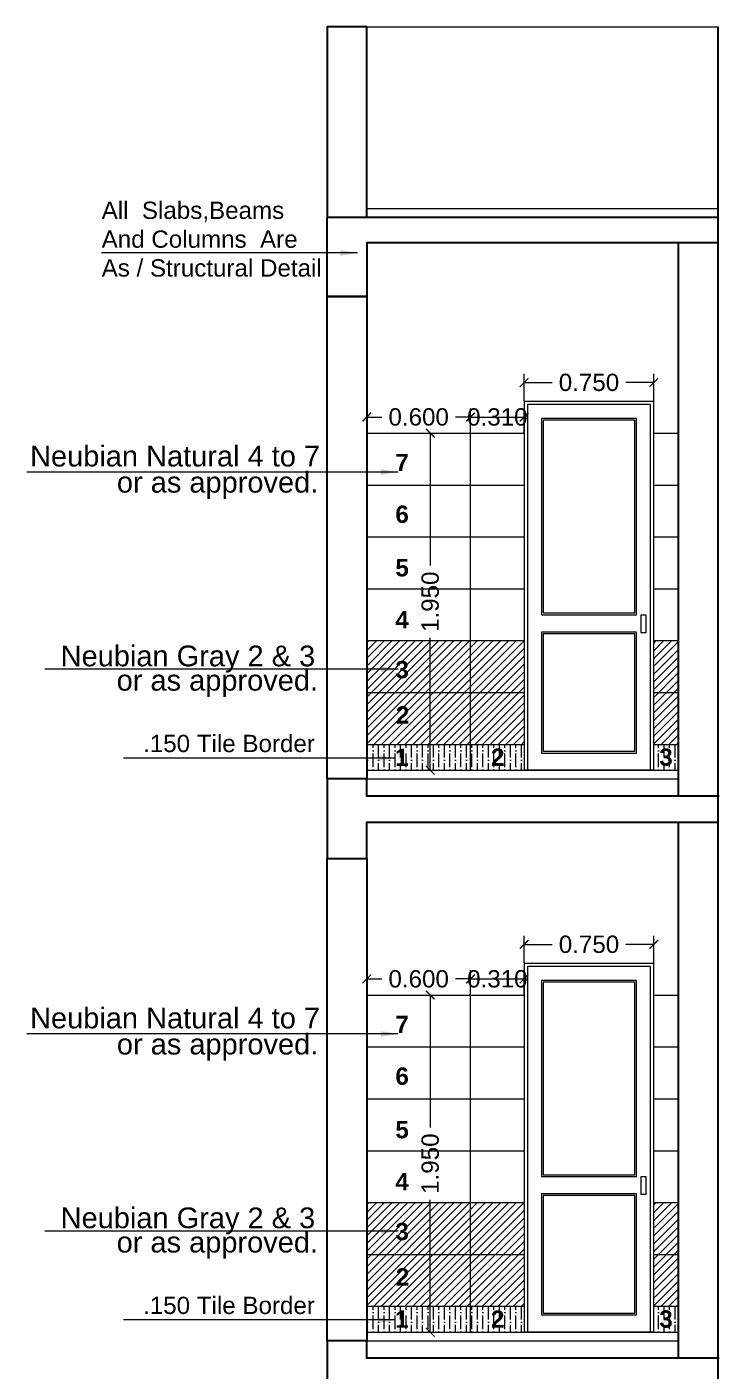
# Model space of a CAD drawing. Header units: millimetres. Extents: x 2733 to 5909, y 1038 to 2089.
# Drawn here: x 3006.56 to 3010.57, y 1048.14 to 1055.91 of the extents above; entities that cross this region are included whole.
import ezdxf

# ---------------------------------------------------------------- set-up
doc = ezdxf.new("R2010")
doc.units = ezdxf.units.MM
doc.header["$PDMODE"] = 35
doc.layers.get('0').update_dxf_attribs({"lineweight": 20})
doc.layers.get('Defpoints').update_dxf_attribs({"lineweight": 15})
for name, color, linetype, lineweight in [('DIM', 6, 'Continuous', 18), ('dim.1', 6, 'Continuous', 18), ('Door', 54, 'Continuous', 18), ('FLOOR FINISH', 10, 'Continuous', 15), ('Hatch', 43, 'Continuous', 13), ('rcc', 5, 'Continuous', 30), ('RD', 7, 'Continuous', 18), ('TEXT', 7, 'Continuous', 15), ('Text-1', 240, 'Continuous', 15), ('TILE HATCH-2', 123, 'Continuous', 9), ('Tiles', 91, 'Continuous', 9), ('Tiles-Text', 230, 'Continuous', 18), ('Wall', 7, 'Continuous', 30)]:
    doc.layers.add(name, color=color, linetype=linetype, lineweight=lineweight)
doc.styles.add('dim-stylus bt', font='arial.ttf')
doc.styles.add('L120', font='arial.ttf', dxfattribs={"height": 0.6})
doc.styles.add('Tabrej', font='arial.ttf')
doc.dimstyles.new('DIMEN', dxfattribs={"dimtxt": 0.3, "dimasz": 0.25, "dimexe": 0.18, "dimexo": 0.0625, "dimgap": 0.09, "dimtad": 0, "dimdec": 3, "dimzin": 0, "dimdsep": 46, "dimtxsty": 'Tabrej', "dimcen": 0, "dimclrd": 256, "dimclre": 256, "dimclrt": 7, "dimadec": 0, "dimazin": 0, "dimtfac": 1, "dimtdec": 3, "dimtofl": 0, "dimtmove": 0, "dimatfit": 1, "dimfxl": 0, "dimtolj": 1, "dimtzin": 0, "dimlwd": -1, "dimlwe": -1, "dimarcsym": 0})
doc.dimstyles.new('Tabrej', dxfattribs={"dimtxt": 4, "dimasz": 0.45, "dimexe": 0.18, "dimexo": 0.0625, "dimgap": 0.09, "dimtad": 0, "dimdec": 3, "dimzin": 0, "dimdsep": 46, "dimtxsty": 'Tabrej', "dimcen": 0, "dimclrd": 256, "dimclre": 256, "dimclrt": 7, "dimaunit": 1, "dimadec": 3, "dimazin": 0, "dimtfac": 1, "dimtdec": 3, "dimtofl": 0, "dimtmove": 0, "dimatfit": 3, "dimfxl": 0, "dimtolj": 1, "dimtzin": 0, "dimlwd": -1, "dimlwe": -1, "dimarcsym": 0})

# ---------------------------------------------------------------- blocks, each defined once
blk = doc.blocks.new('_ArchTick')
at = {"color": 0, "const_width": 0.15}
blk.add_lwpolyline([(-0.5, -0.5), (0.5, 0.5)], dxfattribs=at)
blk = doc.blocks.new('*D831')
at = {"layer": 'Defpoints', "color": 0, "lineweight": 15, "transparency": 16777216}
for p in [(3008.7979, 1050.3125), (3008.8118, 1048.3625), (3008.8971, 1048.3625)]:
    blk.add_point(p, dxfattribs=at)
at = {"layer": 'DIM', "transparency": 16777216}
for p, q in [((3008.7994, 1050.3125), (3008.9471, 1050.3125)), ((3008.8971, 1050.3125), (3008.8971, 1049.5464)), ((3008.8971, 1048.3625), (3008.8971, 1049.1287)), ((3008.8133, 1048.3625), (3008.9471, 1048.3625))]:
    blk.add_line(p, q, dxfattribs=at)
at = {"layer": 'DIM', "transparency": 16777216, "xscale": 0.05, "yscale": 0.05, "zscale": 0.05}
for p, rotation in [((3008.8971, 1050.3125), 90), ((3008.8971, 1048.3625), 270)]:
    blk.add_blockref('_ArchTick', p, dxfattribs=dict(at, rotation=rotation))
at = {"layer": 'DIM', "color": 7, "transparency": 16777216, "insert": (3008.8971, 1049.3375), "char_height": 0.1, "attachment_point": 5, "rotation": 90, "style": 'Tabrej'}
blk.add_mtext('\\A1;1.950', dxfattribs=at)
blk = doc.blocks.new('*D832')
at = {"layer": 'Defpoints', "color": 0, "lineweight": 15, "transparency": 16777216}
for p in [(3010.1901, 1050.6057), (3009.44, 1050.4975), (3010.1901, 1050.4975)]:
    blk.add_point(p, dxfattribs=at)
at = {"layer": 'DIM', "transparency": 16777216}
for p, q in [((3009.44, 1050.499), (3009.44, 1050.6557)), ((3010.1901, 1050.499), (3010.1901, 1050.6557)), ((3009.44, 1050.6057), (3009.6015, 1050.6057)), ((3010.1901, 1050.6057), (3010.0286, 1050.6057))]:
    blk.add_line(p, q, dxfattribs=at)
at = {"layer": 'DIM', "transparency": 16777216, "xscale": 0.05, "yscale": 0.05, "zscale": 0.05, "rotation": 180}
blk.add_blockref('_ArchTick', (3009.44, 1050.6057), dxfattribs=at)
at = {"layer": 'DIM', "transparency": 16777216, "xscale": 0.05, "yscale": 0.05, "zscale": 0.05}
blk.add_blockref('_ArchTick', (3010.1901, 1050.6057), dxfattribs=at)
at = {"layer": 'DIM', "color": 7, "transparency": 16777216, "insert": (3009.8151, 1050.6057), "char_height": 0.1, "attachment_point": 5, "style": 'Tabrej'}
blk.add_mtext('\\A1;0.750', dxfattribs=at)
blk = doc.blocks.new('bfgb')
at = {"layer": 'Door', "ltscale": 0.05}
for p, q in [((2896.6942, 965.9796), (2896.6942, 963.8446)), ((2896.6942, 965.9796), (2897.4442, 965.9796)), ((2897.4442, 963.8446), (2897.4442, 965.9796))]:
    blk.add_line(p, q, dxfattribs=at)
at = {"layer": 'Door'}
blk.add_line((2897.4442, 963.8446), (2896.6942, 963.8446), dxfattribs=at)
at = {"layer": 'Door', "ltscale": 0.05}
blk.add_lwpolyline([(2897.4242, 963.8446), (2897.4242, 965.9596), (2896.7142, 965.9596), (2896.7142, 963.8446)], dxfattribs=at)
for points in [[(2897.3442, 965.8796), (2896.7942, 965.8796), (2896.7942, 964.7446), (2897.3442, 964.7446)], [(2897.3342, 965.8696), (2896.8042, 965.8696), (2896.8042, 964.7546), (2897.3342, 964.7546)], [(2897.3991, 964.7425), (2897.3691, 964.7425), (2897.3691, 964.6425), (2897.3991, 964.6425)], [(2897.3442, 964.6446), (2896.7942, 964.6446), (2896.7942, 963.9446), (2897.3442, 963.9446)], [(2897.3342, 964.6346), (2896.8042, 964.6346), (2896.8042, 963.9546), (2897.3342, 963.9546)]]:
    blk.add_lwpolyline(points, close=True, dxfattribs=at)
blk = doc.blocks.new('*D829')
at = {"layer": 'Defpoints', "color": 0, "lineweight": 15, "transparency": 16777216}
for p in [(3009.1301, 1050.4059), (3008.5301, 1050.3125), (3009.1301, 1050.3125)]:
    blk.add_point(p, dxfattribs=at)
at = {"layer": 'DIM', "transparency": 16777216}
for p, q in [((3008.5301, 1050.314), (3008.5301, 1050.4559)), ((3008.5301, 1050.4059), (3008.6165, 1050.4059)), ((3009.1301, 1050.4059), (3009.0436, 1050.4059)), ((3009.1301, 1050.314), (3009.1301, 1050.4559))]:
    blk.add_line(p, q, dxfattribs=at)
at = {"layer": 'DIM', "transparency": 16777216, "xscale": 0.05, "yscale": 0.05, "zscale": 0.05, "rotation": 180}
blk.add_blockref('_ArchTick', (3008.5301, 1050.4059), dxfattribs=at)
at = {"layer": 'DIM', "transparency": 16777216, "xscale": 0.05, "yscale": 0.05, "zscale": 0.05}
blk.add_blockref('_ArchTick', (3009.1301, 1050.4059), dxfattribs=at)
at = {"layer": 'DIM', "color": 7, "transparency": 16777216, "insert": (3008.8301, 1050.4059), "char_height": 0.1, "attachment_point": 5, "style": 'Tabrej'}
blk.add_mtext('\\A1;0.600', dxfattribs=at)
blk = doc.blocks.new('*D830')
at = {"layer": 'Defpoints', "color": 0, "lineweight": 15, "transparency": 16777216}
for p in [(3009.44, 1050.4059), (3009.1301, 1050.3125), (3009.44, 1050.3125)]:
    blk.add_point(p, dxfattribs=at)
at = {"layer": 'DIM', "transparency": 16777216}
for p, q in [((3009.1301, 1050.314), (3009.1301, 1050.4559)), ((3009.1301, 1050.4059), (3009.44, 1050.4059)), ((3009.44, 1050.314), (3009.44, 1050.4559))]:
    blk.add_line(p, q, dxfattribs=at)
at = {"layer": 'DIM', "transparency": 16777216, "xscale": 0.05, "yscale": 0.05, "zscale": 0.05, "rotation": 180}
blk.add_blockref('_ArchTick', (3009.1301, 1050.4059), dxfattribs=at)
at = {"layer": 'DIM', "transparency": 16777216, "xscale": 0.05, "yscale": 0.05, "zscale": 0.05}
blk.add_blockref('_ArchTick', (3009.44, 1050.4059), dxfattribs=at)
at = {"layer": 'DIM', "color": 7, "transparency": 16777216, "insert": (3009.2851, 1050.4059), "char_height": 0.1, "attachment_point": 5, "style": 'Tabrej'}
blk.add_mtext('\\A1;0.310', dxfattribs=at)
blk = doc.blocks.new('*D835')
at = {"layer": 'Defpoints', "color": 0, "lineweight": 15, "transparency": 16777216}
for p in [(3008.7979, 1053.5625), (3008.8118, 1051.6125), (3008.8971, 1051.6125)]:
    blk.add_point(p, dxfattribs=at)
at = {"layer": 'DIM', "transparency": 16777216}
for p, q in [((3008.7994, 1053.5625), (3008.9471, 1053.5625)), ((3008.8971, 1053.5625), (3008.8971, 1052.7964)), ((3008.8971, 1051.6125), (3008.8971, 1052.3787)), ((3008.8133, 1051.6125), (3008.9471, 1051.6125))]:
    blk.add_line(p, q, dxfattribs=at)
at = {"layer": 'DIM', "transparency": 16777216, "xscale": 0.05, "yscale": 0.05, "zscale": 0.05}
for p, rotation in [((3008.8971, 1053.5625), 90), ((3008.8971, 1051.6125), 270)]:
    blk.add_blockref('_ArchTick', p, dxfattribs=dict(at, rotation=rotation))
at = {"layer": 'DIM', "color": 7, "transparency": 16777216, "insert": (3008.8971, 1052.5875), "char_height": 0.1, "attachment_point": 5, "rotation": 90, "style": 'Tabrej'}
blk.add_mtext('\\A1;1.950', dxfattribs=at)
blk = doc.blocks.new('*D836')
at = {"layer": 'Defpoints', "color": 0, "lineweight": 15, "transparency": 16777216}
for p in [(3010.1901, 1053.8557), (3009.44, 1053.7475), (3010.1901, 1053.7475)]:
    blk.add_point(p, dxfattribs=at)
at = {"layer": 'DIM', "transparency": 16777216}
for p, q in [((3009.44, 1053.749), (3009.44, 1053.9057)), ((3010.1901, 1053.749), (3010.1901, 1053.9057)), ((3009.44, 1053.8557), (3009.6015, 1053.8557)), ((3010.1901, 1053.8557), (3010.0286, 1053.8557))]:
    blk.add_line(p, q, dxfattribs=at)
at = {"layer": 'DIM', "transparency": 16777216, "xscale": 0.05, "yscale": 0.05, "zscale": 0.05, "rotation": 180}
blk.add_blockref('_ArchTick', (3009.44, 1053.8557), dxfattribs=at)
at = {"layer": 'DIM', "transparency": 16777216, "xscale": 0.05, "yscale": 0.05, "zscale": 0.05}
blk.add_blockref('_ArchTick', (3010.1901, 1053.8557), dxfattribs=at)
at = {"layer": 'DIM', "color": 7, "transparency": 16777216, "insert": (3009.8151, 1053.8557), "char_height": 0.1, "attachment_point": 5, "style": 'Tabrej'}
blk.add_mtext('\\A1;0.750', dxfattribs=at)
blk = doc.blocks.new('*D833')
at = {"layer": 'Defpoints', "color": 0, "lineweight": 15, "transparency": 16777216}
for p in [(3009.1301, 1053.6559), (3008.5301, 1053.5625), (3009.1301, 1053.5625)]:
    blk.add_point(p, dxfattribs=at)
at = {"layer": 'DIM', "transparency": 16777216}
for p, q in [((3008.5301, 1053.564), (3008.5301, 1053.7059)), ((3009.1301, 1053.564), (3009.1301, 1053.7059)), ((3008.5301, 1053.6559), (3008.6165, 1053.6559)), ((3009.1301, 1053.6559), (3009.0436, 1053.6559))]:
    blk.add_line(p, q, dxfattribs=at)
at = {"layer": 'DIM', "transparency": 16777216, "xscale": 0.05, "yscale": 0.05, "zscale": 0.05, "rotation": 180}
blk.add_blockref('_ArchTick', (3008.5301, 1053.6559), dxfattribs=at)
at = {"layer": 'DIM', "transparency": 16777216, "xscale": 0.05, "yscale": 0.05, "zscale": 0.05}
blk.add_blockref('_ArchTick', (3009.1301, 1053.6559), dxfattribs=at)
at = {"layer": 'DIM', "color": 7, "transparency": 16777216, "insert": (3008.8301, 1053.6559), "char_height": 0.1, "attachment_point": 5, "style": 'Tabrej'}
blk.add_mtext('\\A1;0.600', dxfattribs=at)
blk = doc.blocks.new('*D834')
at = {"layer": 'Defpoints', "color": 0, "lineweight": 15, "transparency": 16777216}
for p in [(3009.44, 1053.6559), (3009.1301, 1053.5625), (3009.44, 1053.5625)]:
    blk.add_point(p, dxfattribs=at)
at = {"layer": 'DIM', "transparency": 16777216}
for p, q in [((3009.1301, 1053.564), (3009.1301, 1053.7059)), ((3009.44, 1053.564), (3009.44, 1053.7059)), ((3009.1301, 1053.6559), (3009.44, 1053.6559))]:
    blk.add_line(p, q, dxfattribs=at)
at = {"layer": 'DIM', "transparency": 16777216, "xscale": 0.05, "yscale": 0.05, "zscale": 0.05, "rotation": 180}
blk.add_blockref('_ArchTick', (3009.1301, 1053.6559), dxfattribs=at)
at = {"layer": 'DIM', "transparency": 16777216, "xscale": 0.05, "yscale": 0.05, "zscale": 0.05}
blk.add_blockref('_ArchTick', (3009.44, 1053.6559), dxfattribs=at)
at = {"layer": 'DIM', "color": 7, "transparency": 16777216, "insert": (3009.2851, 1053.6559), "char_height": 0.1, "attachment_point": 5, "style": 'Tabrej'}
blk.add_mtext('\\A1;0.310', dxfattribs=at)
blk = doc.blocks.new('bb')
at = {"layer": 'TEXT', "insert": (2831.4397, 1054.9343), "char_height": 0.1, "width": 22.011289, "attachment_point": 1, "style": 'L120'}
blk.add_mtext('All  Slabs,Beams\\PAnd Columns  Are \\PAs / Structural Detail', dxfattribs=at)
at = {"layer": 'dim.1', "ltscale": 0.02}
blk.add_leader([(2832.9201, 1054.6374), (2831.4397, 1054.6374)], dimstyle='Tabrej', override={"dimasz": 0.1}, dxfattribs=at)

msp = doc.modelspace()

# ---------------------------------------------------------------- hatches: boundary and pattern name
at = {"layer": 'Hatch', "lineweight": 15}
h = msp.add_hatch(dxfattribs=at)
h.set_pattern_fill('ANSI36', color=256, scale=0.01, angle=45, style=0)
h.set_pattern_definition([(90, (-3e-11, 6.5), (-0.03175, 0.0555625), [0.079375, -0.015875, 0, -0.015875])])
h.paths.add_polyline_path([(3009.1301, 1051.7625), (3008.5301, 1051.7625), (3008.5301, 1051.6125), (3009.1301, 1051.6125)])
h.paths.add_polyline_path([(3009.44, 1051.7625), (3009.1301, 1051.7625), (3009.1301, 1051.6125), (3009.44, 1051.6125)])
h.paths.add_polyline_path([(3010.331, 1051.7625), (3010.1901, 1051.7625), (3010.1901, 1051.6125), (3010.331, 1051.6125)])
h.paths.add_polyline_path([(3008.6748, 1051.5834), (3008.8024, 1051.5834), (3008.8024, 1051.7895), (3008.6748, 1051.7895)], flags=9)
h.paths.add_polyline_path([(3009.2254, 1051.5834), (3009.3531, 1051.5834), (3009.3531, 1051.7895), (3009.2254, 1051.7895)], flags=9)
h.paths.add_polyline_path([(3010.1971, 1051.5843), (3010.3248, 1051.5843), (3010.3248, 1051.7904), (3010.1971, 1051.7904)], flags=9)
h = msp.add_hatch(dxfattribs=at)
h.set_pattern_fill('ANSI36', color=256, scale=0.01, angle=45, style=0)
h.set_pattern_definition([(90, (3e-11, 3.25), (-0.03175, 0.0555625), [0.079375, -0.015875, 0, -0.015875])])
h.paths.add_polyline_path([(3009.1301, 1048.5125), (3008.5301, 1048.5125), (3008.5301, 1048.3625), (3009.1301, 1048.3625)])
h.paths.add_polyline_path([(3009.44, 1048.5125), (3009.1301, 1048.5125), (3009.1301, 1048.3625), (3009.44, 1048.3625)])
h.paths.add_polyline_path([(3010.331, 1048.5125), (3010.1901, 1048.5125), (3010.1901, 1048.3625), (3010.331, 1048.3625)])
h.paths.add_polyline_path([(3008.6748, 1048.3334), (3008.8024, 1048.3334), (3008.8024, 1048.5395), (3008.6748, 1048.5395)], flags=9)
h.paths.add_polyline_path([(3009.2254, 1048.3334), (3009.3531, 1048.3334), (3009.3531, 1048.5395), (3009.2254, 1048.5395)], flags=9)
h.paths.add_polyline_path([(3010.1971, 1048.3343), (3010.3248, 1048.3343), (3010.3248, 1048.5404), (3010.1971, 1048.5404)], flags=9)
at = {"layer": 'TILE HATCH-2'}
h = msp.add_hatch(dxfattribs=at)
h.set_pattern_fill('ANSI31', color=256, scale=0.01, style=0)
h.set_pattern_definition([(45, (-3e-11, 6.5), (-0.0224506403, 0.0224506403), [])])
h.paths.add_polyline_path([(3009.1301, 1052.0625), (3008.5301, 1052.0625), (3008.5301, 1051.7625), (3009.1301, 1051.7625)])
h.paths.add_polyline_path([(3009.44, 1052.0625), (3009.1301, 1052.0625), (3009.1301, 1051.7625), (3009.44, 1051.7625)])
h.paths.add_polyline_path([(3009.44, 1052.3625), (3009.1301, 1052.3625), (3009.1301, 1052.0625), (3009.44, 1052.0625)])
h.paths.add_polyline_path([(3009.1301, 1052.3625), (3008.5301, 1052.3625), (3008.5301, 1052.0625), (3009.1301, 1052.0625)])
h.paths.add_polyline_path([(3010.331, 1052.3625), (3010.1901, 1052.3625), (3010.1901, 1052.0625), (3010.331, 1052.0625)])
h.paths.add_polyline_path([(3010.331, 1052.0625), (3010.1901, 1052.0625), (3010.1901, 1051.7625), (3010.331, 1051.7625)])
h.paths.add_polyline_path([(3008.6746, 1051.8278), (3008.8023, 1051.8278), (3008.8023, 1052.0339), (3008.6746, 1052.0339)], flags=24)
h.paths.add_polyline_path([(3008.6709, 1052.0904), (3008.7985, 1052.0904), (3008.7985, 1052.2964), (3008.6709, 1052.2964)], flags=24)
h = msp.add_hatch(dxfattribs=at)
h.set_pattern_fill('ANSI31', color=256, scale=0.01, style=0)
h.set_pattern_definition([(45, (3e-11, 3.25), (-0.0224506403, 0.0224506403), [])])
h.paths.add_polyline_path([(3009.1301, 1048.8125), (3008.5301, 1048.8125), (3008.5301, 1048.5125), (3009.1301, 1048.5125)])
h.paths.add_polyline_path([(3009.44, 1048.8125), (3009.1301, 1048.8125), (3009.1301, 1048.5125), (3009.44, 1048.5125)])
h.paths.add_polyline_path([(3009.44, 1049.1125), (3009.1301, 1049.1125), (3009.1301, 1048.8125), (3009.44, 1048.8125)])
h.paths.add_polyline_path([(3009.1301, 1049.1125), (3008.5301, 1049.1125), (3008.5301, 1048.8125), (3009.1301, 1048.8125)])
h.paths.add_polyline_path([(3010.331, 1049.1125), (3010.1901, 1049.1125), (3010.1901, 1048.8125), (3010.331, 1048.8125)])
h.paths.add_polyline_path([(3010.331, 1048.8125), (3010.1901, 1048.8125), (3010.1901, 1048.5125), (3010.331, 1048.5125)])
h.paths.add_polyline_path([(3008.6746, 1048.5778), (3008.8023, 1048.5778), (3008.8023, 1048.7839), (3008.6746, 1048.7839)], flags=24)
h.paths.add_polyline_path([(3008.6709, 1048.8404), (3008.7985, 1048.8404), (3008.7985, 1049.0464), (3008.6709, 1049.0464)], flags=24)

# ---------------------------------------------------------------- linework, layer by layer
at = {"lineweight": 15}
msp.add_line((3008.5301, 1055.9125), (3010.5624, 1055.9125), dxfattribs=at)
at = {"layer": 'Door', "lineweight": 15}
for p, q in [((3008.5301, 1051.6125), (3008.5301, 1053.5625)), ((3008.5301, 1048.3625), (3008.5301, 1050.3125))]:
    msp.add_line(p, q, dxfattribs=at)
at = {"layer": 'FLOOR FINISH', "lineweight": 15}
for p, q in [((3008.5301, 1054.8625), (3010.5624, 1054.8625)), ((3008.5301, 1051.6125), (3010.331, 1051.6125)), ((3008.5301, 1051.5625), (3010.331, 1051.5625)), ((3008.5301, 1048.3625), (3010.331, 1048.3625)), ((3008.5301, 1048.3125), (3010.331, 1048.3125))]:
    msp.add_line(p, q, dxfattribs=at)
at = {"layer": 'rcc'}
for points in [[(3010.5624, 1054.6625), (3008.5301, 1054.6625), (3008.5301, 1054.3525), (3008.3001, 1054.3525), (3008.3001, 1054.8125), (3010.5624, 1054.8125)], [(3010.5677, 1051.4625), (3008.5301, 1051.4625), (3008.5301, 1051.5625), (3008.3001, 1051.5625), (3008.3001, 1051.1025), (3008.5301, 1051.1025), (3008.5301, 1051.3125), (3010.5624, 1051.3125)], [(3010.5677, 1048.2125), (3008.5301, 1048.2125), (3008.5301, 1048.3125), (3008.3001, 1048.3125), (3008.3001, 1047.8525), (3008.5301, 1047.8525), (3008.5301, 1048.0625), (3010.5624, 1048.0625)]]:
    msp.add_lwpolyline(points, dxfattribs=at)
at = {"layer": 'Tiles', "lineweight": 15}
for p, q in [((3008.5301, 1053.5625), (3009.44, 1053.5625)), ((3009.1301, 1051.6125), (3009.1301, 1053.5625)), ((3010.1901, 1053.5625), (3010.331, 1053.5625)), ((3008.5301, 1053.2625), (3009.44, 1053.2625)), ((3010.1901, 1053.2625), (3010.331, 1053.2625)), ((3008.5301, 1052.9625), (3009.44, 1052.9625)), ((3010.1901, 1052.9625), (3010.331, 1052.9625)), ((3008.5301, 1052.6625), (3009.44, 1052.6625)), ((3010.1901, 1052.6625), (3010.331, 1052.6625)), ((3008.5301, 1052.3625), (3009.44, 1052.3625)), ((3010.1901, 1052.3625), (3010.331, 1052.3625)), ((3008.5301, 1052.0625), (3009.44, 1052.0625)), ((3010.1901, 1052.0625), (3010.331, 1052.0625)), ((3008.5301, 1051.7625), (3009.44, 1051.7625)), ((3010.1901, 1051.7625), (3010.331, 1051.7625)), ((3008.5301, 1050.3125), (3009.44, 1050.3125)), ((3009.1301, 1048.3625), (3009.1301, 1050.3125)), ((3010.1901, 1050.3125), (3010.331, 1050.3125)), ((3008.5301, 1050.0125), (3009.44, 1050.0125)), ((3010.1901, 1050.0125), (3010.331, 1050.0125)), ((3008.5301, 1049.7125), (3009.44, 1049.7125)), ((3010.1901, 1049.7125), (3010.331, 1049.7125)), ((3008.5301, 1049.4125), (3009.44, 1049.4125)), ((3010.1901, 1049.4125), (3010.331, 1049.4125)), ((3008.5301, 1049.1125), (3009.44, 1049.1125)), ((3010.1901, 1049.1125), (3010.331, 1049.1125)), ((3008.5301, 1048.8125), (3009.44, 1048.8125)), ((3010.1901, 1048.8125), (3010.331, 1048.8125)), ((3008.5301, 1048.5125), (3009.44, 1048.5125)), ((3010.1901, 1048.5125), (3010.331, 1048.5125))]:
    msp.add_line(p, q, dxfattribs=at)
at = {"layer": 'Wall'}
msp.add_line((3010.5624, 1054.6625), (3010.5624, 1055.9125), dxfattribs=at)
for points in [[(3008.3001, 1054.8125), (3008.5301, 1054.8125), (3008.5301, 1055.9125), (3008.3001, 1055.9125)], [(3008.3001, 1054.3525), (3008.5301, 1054.3525), (3008.5301, 1051.5625), (3008.3001, 1051.5625)], [(3008.3001, 1051.1025), (3008.5301, 1051.1025), (3008.5301, 1048.3125), (3008.3001, 1048.3125)]]:
    msp.add_lwpolyline(points, close=True, dxfattribs=at)
for points in [[(3010.331, 1044.8125), (3010.331, 1041.8125), (3010.5624, 1041.8125), (3010.5624, 1054.6625), (3010.331, 1054.6625), (3010.331, 1054.6625), (3010.331, 1051.4625)], [(3010.331, 1051.3125), (3010.331, 1048.2125)]]:
    msp.add_lwpolyline(points, dxfattribs=at)

# ---------------------------------------------------------------- block references
at = {"layer": 'Door', "lineweight": 15}
for p in [(112.7459, 87.7679), (112.7459, 84.5179)]:
    msp.add_blockref('bfgb', p, dxfattribs=at)
at = {"layer": 'RD', "lineweight": 15}
msp.add_blockref('bb', (175.5568, -0.0326), dxfattribs=at)

# ---------------------------------------------------------------- texts
at = {"layer": 'TEXT', "char_height": 0.1, "width": 1.137347, "attachment_point": 1, "style": 'L120'}
for insert in [(3007.1972, 1051.8178), (3007.1972, 1048.5678)]:
    msp.add_mtext('{\\fArial|b0|i0|c0|p34; .150 Tile Border}', dxfattribs=dict(at, insert=insert))
at = {"layer": 'Text-1', "linetype": 'Continuous', "style": 'dim-stylus bt'}
for s, p in [('        Neubian Natural 4 to 7', (3006.2099, 1053.3699)), ('or as approved.', (3007.0846, 1053.2188)), ('     Neubian Gray 2 & 3', (3006.5265, 1052.214)), ('or as approved.', (3007.0832, 1052.0734)), ('        Neubian Natural 4 to 7', (3006.2099, 1050.1199)), ('or as approved.', (3007.0846, 1049.9688)), ('     Neubian Gray 2 & 3', (3006.5265, 1048.964)), ('or as approved.', (3007.0832, 1048.8234))]:
    msp.add_text(s, height=0.12, dxfattribs=at).set_placement(p)
at = {"layer": 'Tiles-Text', "char_height": 0.1, "width": 0.096954, "attachment_point": 5, "style": 'dim-stylus bt'}
for s, insert in [('{\\fArial|b1|i0|c0|p34;7}', (3008.7343, 1053.3929)), ('{\\fArial|b1|i0|c0|p34;6}', (3008.7343, 1053.0929)), ('{\\fArial|b1|i0|c0|p34;5}', (3008.7343, 1052.7833)), ('{\\fArial|b1|i0|c0|p34;4}', (3008.7343, 1052.4835)), ('{\\fArial|b1|i0|c0|p34;3}', (3008.7343, 1052.1943)), ('{\\fArial|b1|i0|c0|p34;2}', (3008.7367, 1051.9326)), ('{\\fArial|b1|i0|c0|p34;1}', (3008.7328, 1051.6882)), ('{\\fArial|b1|i0|c0|p34;2}', (3009.2875, 1051.6882)), ('{\\fArial|b1|i0|c0|p34;3}', (3010.2606, 1051.6882)), ('{\\fArial|b1|i0|c0|p34;7}', (3008.7343, 1050.1429)), ('{\\fArial|b1|i0|c0|p34;6}', (3008.7343, 1049.8429)), ('{\\fArial|b1|i0|c0|p34;5}', (3008.7343, 1049.5333)), ('{\\fArial|b1|i0|c0|p34;4}', (3008.7343, 1049.2335)), ('{\\fArial|b1|i0|c0|p34;3}', (3008.7343, 1048.9443)), ('{\\fArial|b1|i0|c0|p34;2}', (3008.7367, 1048.6826)), ('{\\fArial|b1|i0|c0|p34;1}', (3008.7328, 1048.4382)), ('{\\fArial|b1|i0|c0|p34;2}', (3009.2875, 1048.4382)), ('{\\fArial|b1|i0|c0|p34;3}', (3010.2606, 1048.4382))]:
    msp.add_mtext(s, dxfattribs=dict(at, insert=insert))

# ---------------------------------------------------------------- dimensions: what is measured, and where the dimension line sits
at = {"layer": 'DIM'}
for base, p1, p2, picture, middle in [((3010.1901, 1053.8557), (3009.44, 1053.7475), (3010.1901, 1053.7475), '*D836', (3009.8151, 1053.8557)), ((3010.1901, 1050.6057), (3009.44, 1050.4975), (3010.1901, 1050.4975), '*D832', (3009.8151, 1050.6057))]:
    dim = msp.add_linear_dim(base=base, p1=p1, p2=p2, dimstyle='DIMEN', override={"dimscale": 0.5, "dimtxt": 0.2, "dimasz": 0.1, "dimexe": 0.1, "dimexo": 0.003, "dimblk1": 'ArchTick', "dimblk2": 'ArchTick', "dimsah": 1}, dxfattribs=at)
    dim.commit()
    dim.dimension.update_dxf_attribs({"geometry": picture, "text_midpoint": middle})
for base, p1, p2, angle, picture, middle in [((3009.1301, 1053.6559), (3008.5301, 1053.5625), (3009.1301, 1053.5625), 180, '*D833', (3008.8301, 1053.6559)), ((3008.8971, 1051.6125), (3008.7979, 1053.5625), (3008.8118, 1051.6125), 90, '*D835', (3008.8971, 1052.5875)), ((3009.1301, 1050.4059), (3008.5301, 1050.3125), (3009.1301, 1050.3125), 180, '*D829', (3008.8301, 1050.4059)), ((3008.8971, 1048.3625), (3008.7979, 1050.3125), (3008.8118, 1048.3625), 90, '*D831', (3008.8971, 1049.3375))]:
    dim = msp.add_linear_dim(base=base, p1=p1, p2=p2, angle=angle, dimstyle='DIMEN', override={"dimscale": 0.5, "dimtxt": 0.2, "dimasz": 0.1, "dimexe": 0.1, "dimexo": 0.003, "dimblk1": 'ArchTick', "dimblk2": 'ArchTick', "dimsah": 1}, dxfattribs=at)
    dim.commit()
    dim.dimension.update_dxf_attribs({"geometry": picture, "text_midpoint": middle})
for base, p1, p2, picture, middle in [((3009.44, 1053.6559), (3009.1301, 1053.5625), (3009.44, 1053.5625), '*D834', (3009.2851, 1053.6559)), ((3009.44, 1050.4059), (3009.1301, 1050.3125), (3009.44, 1050.3125), '*D830', (3009.2851, 1050.4059))]:
    dim = msp.add_linear_dim(base=base, p1=p1, p2=p2, angle=180, dimstyle='DIMEN', override={"dimscale": 0.5, "dimtxt": 0.2, "dimasz": 0.1, "dimexe": 0.1, "dimexo": 0.003, "dimblk1": 'ArchTick', "dimblk2": 'ArchTick', "dimsah": 1}, dxfattribs=at)
    dim.commit()
    dim.dimension.update_dxf_attribs({"geometry": picture, "text_midpoint": middle, "dimtype": 160})

# ---------------------------------------------------------------- leaders
at = {"layer": 'dim.1', "ltscale": 0.02}
for points in [[(3008.712, 1053.3377), (3006.5641, 1053.3377)], [(3008.7114, 1052.1979), (3006.668, 1052.1979)], [(3008.6956, 1051.6833), (3007.1238, 1051.6833)], [(3008.712, 1050.0877), (3006.5641, 1050.0877)], [(3008.7114, 1048.9479), (3006.668, 1048.9479)], [(3008.6956, 1048.4333), (3007.1238, 1048.4333)]]:
    msp.add_leader(points, dimstyle='Tabrej', override={"dimasz": 0.1}, dxfattribs=at)

doc.saveas('drawing.dxf')
